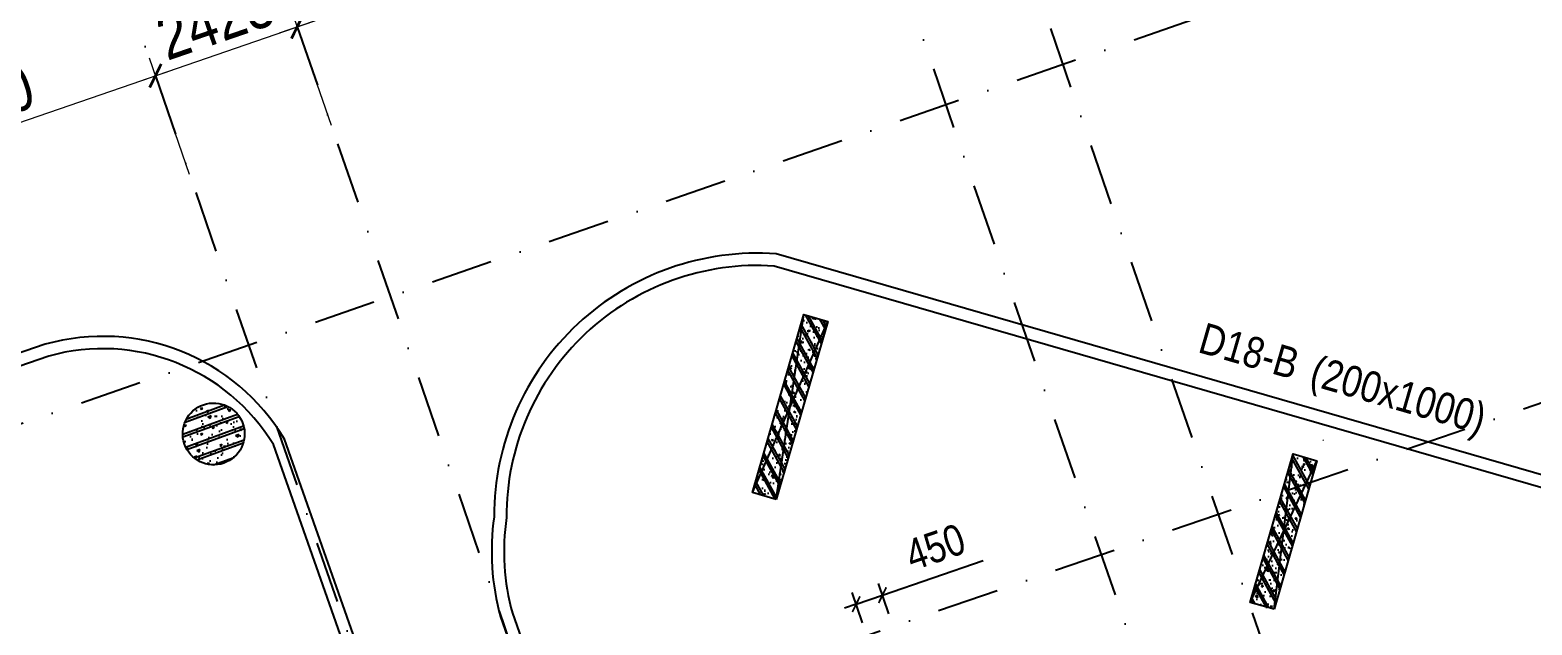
# Model space of a CAD drawing. Header units: millimetres. Extents: x -159515 to 1327256, y -225156 to 138737.
# Drawn here: x 66138 to 90417, y -142713 to -133087 of the extents above; entities that cross this region are included whole.
import ezdxf
from ezdxf.enums import TextEntityAlignment as Align

# ---------------------------------------------------------------- set-up
doc = ezdxf.new("R2010")
doc.units = ezdxf.units.MM
doc.header["$MEASUREMENT"] = 0
doc.linetypes.add('DASHDOT', pattern=[1, 0.5, -0.25, 0, -0.25])
doc.layers.add('ccu12-Tencaukien', color=9, linetype='Continuous', lineweight=15)
doc.layers.add('KT-Kich thuoc', color=159, linetype='Continuous', lineweight=18)
for name, color, linetype in [('ccu12-Text', 31, 'Continuous'), ('KC2-DIM', 251, 'Continuous'), ('KT-Luoi truc South Tower', 8, 'DASHDOT'), ('Xref_ST_MBDV Cot vach 30.7.2022|Xref_ST_MBDV Cot vach 30.7.2022|Xref_ST_MBDV Cot vach 30.7.2022|Xref_ST_MBDV Cot vach 30.7.2022|ccu12-Hatch', 250, 'Continuous'), ('Xref_ST_MBDV Cot vach 30.7.2022|Xref_ST_MBDV Cot vach 30.7.2022|Xref_ST_MBDV Cot vach 30.7.2022|Xref_ST_MBDV Cot vach 30.7.2022|KC-Betong', 6, 'Continuous')]:
    doc.layers.add(name, color=color, linetype=linetype)
doc.styles.add('Arial Narrow', font='ARIALN.TTF')
doc.dimstyles.new('ccu12-200', dxfattribs={"dimscale": 200, "dimtxt": 2.5, "dimasz": 1, "dimexe": 1, "dimexo": 2, "dimgap": 1, "dimtad": 1, "dimdec": 0, "dimrnd": 5, "dimdsep": 46, "dimtxsty": 'Arial Narrow', "dimblk": 'ARCHTICK', "dimcen": -1, "dimdle": 1, "dimclrd": 256, "dimclre": 256, "dimclrt": 3, "dimadec": 0, "dimazin": 2, "dimtfac": 0.1, "dimtdec": 0, "dimtmove": 0, "dimatfit": 1, "dimldrblk": 'ARCHTICK', "dimfxl": 1, "dimtvp": 0.833333, "dimtolj": 1, "dimtzin": 12, "dimarcsym": 0})
doc.dimstyles.new('CCU_1-300', dxfattribs={"dimscale": 300, "dimtxt": 2.5, "dimasz": 1, "dimexe": 1, "dimexo": 2, "dimgap": 0.5, "dimtad": 1, "dimdec": 0, "dimdsep": 46, "dimtxsty": 'Arial Narrow', "dimblk": 'ARCHTICK', "dimcen": -1, "dimdle": 1, "dimclrd": 256, "dimclre": 256, "dimclrt": 3, "dimadec": 0, "dimazin": 2, "dimtfac": 0.1, "dimtdec": 0, "dimtix": 1, "dimtmove": 2, "dimatfit": 1, "dimfxl": 1, "dimtvp": 0.833333, "dimtolj": 1, "dimtzin": 12, "dimarcsym": 0})

# ---------------------------------------------------------------- blocks, each defined once
blk = doc.blocks.new('_ArchTick')
at = {"color": 0, "const_width": 0.15}
blk.add_lwpolyline([(-0.5, -0.5), (0.5, 0.5)], dxfattribs=at)
blk = doc.blocks.new('*D442')
at = {"layer": 'Defpoints', "color": 0, "transparency": 16777216}
for p in [(-74037, 58259), (-73290, 56094), (-78772, 54201)]:
    blk.add_point(p, dxfattribs=at)
at = {"layer": 'KT-Kich thuoc', "lineweight": -2, "transparency": 16777216}
for p, q in [((-73486, 56661), (-74135, 58543)), ((-79803, 56269), (-73754, 58357)), ((-78968, 54768), (-79618, 56650))]:
    blk.add_line(p, q, dxfattribs=at)
for p, xscale, yscale, zscale, rotation in [((-74037, 58259), 300, 300, 300, 19.04713796427213), ((-79520, 56366), 300.0000000000001, 300.0000000000001, 300.0000000000001, 199.0471379642721)]:
    blk.add_blockref('_ArchTick', p, dxfattribs=dict(at, xscale=xscale, yscale=yscale, zscale=zscale, rotation=rotation))
at = {"layer": 'KT-Kich thuoc', "color": 3, "transparency": 16777216, "insert": (-76953, 57817), "char_height": 750, "attachment_point": 5, "rotation": 19.0471, "style": 'Arial Narrow'}
blk.add_mtext('\\A1;5800', dxfattribs=at)
blk = doc.blocks.new('*D443')
at = {"layer": 'Defpoints', "color": 0, "transparency": 16777216}
for p in [(-71745, 59051), (-70998, 56885), (-73290, 56094)]:
    blk.add_point(p, dxfattribs=at)
at = {"layer": 'KT-Kich thuoc', "lineweight": -2, "transparency": 16777216}
for p, q in [((-71193, 57452), (-71843, 59334)), ((-74321, 58161), (-71462, 59149)), ((-73486, 56661), (-74135, 58543))]:
    blk.add_line(p, q, dxfattribs=at)
for p, xscale, yscale, zscale, rotation in [((-71745, 59051), 300, 300, 300, 19.04713796427213), ((-74037, 58259), 300.0000000000001, 300.0000000000001, 300.0000000000001, 199.0471379642721)]:
    blk.add_blockref('_ArchTick', p, dxfattribs=dict(at, xscale=xscale, yscale=yscale, zscale=zscale, rotation=rotation))
at = {"layer": 'KT-Kich thuoc', "color": 3, "transparency": 16777216, "insert": (-73065, 59159), "char_height": 750, "attachment_point": 5, "rotation": 19.0471, "style": 'Arial Narrow'}
blk.add_mtext('\\A1;2425', dxfattribs=at)
blk = doc.blocks.new('*D444')
at = {"layer": 'Defpoints', "color": 0, "transparency": 16777216}
for p in [(-62765, 62151), (-62018, 59985), (-70998, 56885)]:
    blk.add_point(p, dxfattribs=at)
at = {"layer": 'KT-Kich thuoc', "lineweight": -2, "transparency": 16777216}
for p, q in [((-62214, 60553), (-62863, 62435)), ((-72029, 58953), (-62482, 62249)), ((-71193, 57452), (-71843, 59334))]:
    blk.add_line(p, q, dxfattribs=at)
for p, xscale, yscale, zscale, rotation in [((-62765, 62151), 300, 300, 300, 19.04713796427213), ((-71745, 59051), 300.0000000000001, 300.0000000000001, 300.0000000000001, 199.0471379642721)]:
    blk.add_blockref('_ArchTick', p, dxfattribs=dict(at, xscale=xscale, yscale=yscale, zscale=zscale, rotation=rotation))
at = {"layer": 'KT-Kich thuoc', "color": 3, "transparency": 16777216, "insert": (-67429, 61105), "char_height": 750, "attachment_point": 5, "rotation": 19.0471, "style": 'Arial Narrow'}
blk.add_mtext('\\A1;9500', dxfattribs=at)
blk = doc.blocks.new('*D832')
at = {"layer": 'Defpoints', "color": 0, "transparency": 16777216}
for p in [(79918, -142231), (80152, -142909), (79727, -143056)]:
    blk.add_point(p, dxfattribs=at)
at = {"layer": 'KC2-DIM', "lineweight": -2, "transparency": 16777216}
for p, q in [((79918, -142231), (81545, -141669)), ((79596, -142678), (79428, -142188)), ((79493, -142377), (79918, -142231)), ((80022, -142531), (79853, -142042)), ((79493, -142377), (79304, -142443))]:
    blk.add_line(p, q, dxfattribs=at)
at = {"layer": 'KC2-DIM', "lineweight": -2, "transparency": 16777216, "xscale": 200, "yscale": 200, "zscale": 200}
for p, rotation in [((79493, -142377), 19.04713795400918), ((79918, -142231), 199.0471379540092)]:
    blk.add_blockref('_ArchTick', p, dxfattribs=dict(at, rotation=rotation))
at = {"layer": 'KC2-DIM', "color": 3, "transparency": 16777216, "insert": (80772, -141454), "char_height": 500, "attachment_point": 5, "rotation": 19.0471, "style": 'Arial Narrow'}
blk.add_mtext('\\A1;450', dxfattribs=at)
blk = doc.blocks.new('*U192')
at = {"layer": 'ccu12-Tencaukien', "color": 8, "ltscale": 10000}
blk.add_line((361, -155), (354, -155), dxfattribs=at)
at = {"layer": 'ccu12-Text', "color": 2, "style": 'Arial Narrow', "width": 0.8}
blk.add_attdef('SH', text='', height=300, dxfattribs=at).set_placement((276, 6), align=Align.BOTTOM_RIGHT)
at = {"layer": 'ccu12-Text', "color": 31, "style": 'Arial Narrow', "width": 0.8}
for tag, p in [('(', (508, -75)), ('KT', (633, -75)), (')', (963, -75))]:
    blk.add_attdef(tag, text='', height=250, dxfattribs=at).set_placement(p, align=Align.BOTTOM_LEFT)
blk = doc.blocks.new('*U44')
h = blk.add_hatch()
h.set_pattern_fill('VATLIEU04', color=250, scale=40, style=0, pattern_type=2)
h.set_pattern_definition([(50, (-550, 2550), (286.904, -25.1), [30, -330]), (355, (-550, 2550), (-55.5, 300.877), [24, -264]), (100.451, (-526.1, 2547.9), (231.404, 275.776), [25.496, -280.457]), (46.184, (-550, 2630), (426.896, -66.208), [45, -495]), (96.636, (-514.43, 2624.5), (373.865, 389.647), [38.244, -420.685]), (351.184, (-550, 2630), (373.865, 389.65), [36, -396]), (21, (-510, 2610), (238.763, -161.048), [30, -330]), (326, (-510, 2610), (97.326, 290.06), [24, -264]), (71.451, (-490.1, 2596.58), (336.09, 129.012), [25.496, -280.457]), (37.5, (-550, 2550), (4.864, 133.1575), [0, -260.8, 0, -268, 0, -265]), (7.5, (-550, 2550), (105.228, 157.765), [0, -152.8, 0, -254.8, 0, -101]), (327.5, (-639.2, 2550), (213.529, -9.022), [0, -100, 0, -312, 0, -414]), (317.5, (-679.2, 2550), (233.274, 40.042), [0, -130, 0, -207.2, 0, -294]), (45, (-550, 2550), (-120.208, 120.208), []), (45, (-550, 2599), (-120.208, 120.208), [])])
h.paths.add_polyline_path([(-475, -475), (-75, -475), (-75, 2025), (-475, 2025)])
at = {"color": 6, "ltscale": 0.25}
blk.add_lwpolyline([(-475, -475), (-75, -475), (-75, 2025), (-475, 2025)], close=True, dxfattribs=at)
at = {"layer": 'Defpoints', "linetype": 'ByBlock', "ltscale": 30}
for p, q in [((-75, -475), (-475, 2025)), ((-475, -475), (-75, 2025))]:
    blk.add_line(p, q, dxfattribs=at)
blk = doc.blocks.new('*U47')
h = blk.add_hatch()
h.set_pattern_fill('VATLIEU04', color=250, scale=40, style=0, pattern_type=2)
h.set_pattern_definition([(50, (-550, 3050), (286.904, -25.101), [30, -330]), (355, (-550, 3050), (-55.5, 300.877), [24, -264]), (100.451, (-526.1, 3047.9), (231.404, 275.776), [25.496, -280.457]), (46.184, (-550, 3130), (426.896, -66.208), [45, -495]), (96.636, (-514.43, 3124.5), (373.865, 389.647), [38.244, -420.685]), (351.184, (-550, 3130), (373.865, 389.65), [36, -396]), (21, (-510, 3110), (238.763, -161.048), [30, -330]), (326, (-510, 3110), (97.326, 290.06), [24, -264]), (71.451, (-490.1, 3096.58), (336.09, 129.012), [25.496, -280.457]), (37.5, (-550, 3050), (4.864, 133.1575), [0, -260.8, 0, -268, 0, -265]), (7.5, (-550, 3050), (105.228, 157.7647), [0, -152.8, 0, -254.8, 0, -101]), (327.5, (-639.2, 3050), (213.529, -9.022), [0, -100, 0, -312, 0, -414]), (317.5, (-679.2, 3050), (233.274, 40.042), [0, -130, 0, -207.2, 0, -294]), (45, (-550, 3050), (-120.208, 120.208), []), (45, (-550, 3099), (-120.208, 120.208), [])])
h.paths.add_polyline_path([(-475, -475), (-75, -475), (-75, 2525), (-475, 2525)])
at = {"color": 6, "ltscale": 0.25}
blk.add_lwpolyline([(-475, -475), (-75, -475), (-75, 2525), (-475, 2525)], close=True, dxfattribs=at)
at = {"layer": 'Defpoints', "linetype": 'ByBlock', "ltscale": 30}
for p, q in [((-75, -475), (-475, 2525)), ((-475, -475), (-75, 2525))]:
    blk.add_line(p, q, dxfattribs=at)
blk = doc.blocks.new('MBC-T8')
at = {"layer": 'Xref_ST_MBDV Cot vach 30.7.2022|Xref_ST_MBDV Cot vach 30.7.2022|Xref_ST_MBDV Cot vach 30.7.2022|Xref_ST_MBDV Cot vach 30.7.2022|ccu12-Hatch', "ltscale": 0.5}
h = blk.add_hatch(dxfattribs=at)
h.set_pattern_fill('VATLIEU04', color=256, scale=50, angle=335, pattern_type=2)
h.set_pattern_definition([(25, (97890.96, -4410.9), (311.76915, -180), [37.5, -412.5]), (330, (97890.96, -4410.9), (96.0694, 370.1782), [30, -330]), (75.4514, (97916.94, -4425.9), (407.83865, 190.1779), [31.8701, -350.57106]), (21.1842, (97933.22, -4320.3), (448.6488, -300.5234), [56.25, -618.75]), (71.6356, (97970.6, -4345.3), (629.386, 243.9225), [47.8051, -525.8565]), (326.1842, (97933.2, -4320.3), (629.3859, 243.923), [45, -495]), (356, (97967.97, -4364.07), (185.4137, -308.5802), [37.5, -412.5]), (301, (97967.97, -4364.07), (263.4901, 277.1898), [30, -330]), (46.4514, (97983.42, -4389.8), (448.9038, -31.3908), [31.8701, -350.57106]), (12.5, (97890.96, -4410.91), (75.8538, 148.28266), [0, -326, 0, -335, 0, -331.25]), (342.5, (97890.96, -4410.91), (202.55378, 123.1402), [0, -191, 0, -318.5, 0, -126.25]), (302.5, (97789.91, -4363.79), (237.13767, -123.02238), [0, -125, 0, -390, 0, -517.5]), (292.5, (97744.6, -4342.66), (285.42618, -77.8696), [0, -162.5, 0, -259, 0, -367.5]), (20, (97890.96, -4410.91), (-72.67928, 199.68468), []), (20, (97916.85, -4355.4), (-72.67928, 199.68468), [])])
edge = h.paths.add_edge_path()
edge.add_ellipse((-48123, 34994), major_axis=(-163, 473), ratio=1, start_angle=0, end_angle=360)
at = {"layer": 'Xref_ST_MBDV Cot vach 30.7.2022|Xref_ST_MBDV Cot vach 30.7.2022|Xref_ST_MBDV Cot vach 30.7.2022|Xref_ST_MBDV Cot vach 30.7.2022|KC-Betong', "ltscale": 0.5}
blk.add_ellipse((-48123, 34994, 0), major_axis=(-163, 473), ratio=1, dxfattribs=at)
at = {"layer": 'Xref_ST_MBDV Cot vach 30.7.2022|Xref_ST_MBDV Cot vach 30.7.2022|Xref_ST_MBDV Cot vach 30.7.2022|Xref_ST_MBDV Cot vach 30.7.2022|KC-Betong', "linetype": 'ByBlock', "xscale": -1, "rotation": 343.8836854960887}
for name, p in [('*U47', (-39353, 34521, 0)), ('*U44', (-31306, 32746, 0))]:
    blk.add_blockref(name, p, dxfattribs=at)
blk = doc.blocks.new('MBCV-T8')
blk.add_blockref('MBC-T8', (30901, -15834, 0))
blk = doc.blocks.new('Asix South Tower')
at = {"layer": 'KT-Luoi truc South Tower', "ltscale": 2000}
for p, q in [((-61527.4, 64693.7), (-45306.5, 17710.6)), ((-63417.9, 64041.1), (-47197, 17057.9)), ((-45928.1, 63080), (-113358.3, 39799.9)), ((-72397.8, 60940.8), (-54232.5, 8325.6)), ((-74690, 60149.4), (-64788, 31468.5)), ((-43415.2, 55801.6), (-67725.7, 47408.4))]:
    blk.add_line(p, q, dxfattribs=at)
at = {"layer": 'KT-Kich thuoc'}
for base, p1, p2, picture, middle in [((-62765.3, 62150.9), (-70997.6, 56885.2), (-62017.7, 59985.5), '*D444', (-67429.2, 61104.5)), ((-71745.2, 59050.6), (-73289.8, 56093.8), (-70997.6, 56885.2), '*D443', (-73065.2, 59158.7)), ((-74037.4, 58259.3), (-78772.3, 54201), (-73289.8, 56093.8), '*D442', (-76952.6, 57816.6))]:
    dim = blk.add_linear_dim(base=base, p1=p1, p2=p2, angle=19.04714, dimstyle='CCU_1-300', dxfattribs=at)
    dim.commit()
    dim.dimension.update_dxf_attribs({"geometry": picture, "text_midpoint": middle})

msp = doc.modelspace()

# ---------------------------------------------------------------- linework, layer by layer
for points in [[(105329.3, -163916.1), (102193.5, -163916.1), (102203.7, -162242.6, 0.0851587), (101913.3, -160478.2), (100178.7, -155463.7), (96051, -143533.1, 0.2604673), (93260, -141058.6), (78201.2, -136707.4, 0.435644), (73640, -140961.8, 0.1024814), (73743.9, -142582.8), (75049.7, -146310.2), (75041.2, -146313.2)], [(105329.3, -164116.1), (101992.3, -164116.1), (102003.7, -162241.4, 0.0851587), (101724.3, -160543.6), (99989.7, -155529.1), (95862.1, -143598.8, 0.260924), (93210.9, -141252.6), (78166.2, -136905.5, 0.4351578), (73840, -140975.8, 0.1029732), (73935, -142523.3), (75304.9, -146433.7), (75106.5, -146502.2)], [(72843.9, -147071.8), (72843, -147072.1), (70254.3, -139708.4, 0.3383369), (66380.9, -138172.2), (36945.1, -148327.3, 0.4594567), (34905, -153476.7), (43673.7, -167803.1, 0.2796886), (48639.9, -168834.4), (71357.3, -160996.7, 0.2042795), (71423.6, -160875.6), (71647.4, -159845.8, -0.2754116), (72375.3, -159045.2), (76787.7, -157527.4, -0.4141945), (77948.7, -158091.9), (86278, -182182.6, 0.3197537), (91098, -185616.1), (136235.4, -185616.1, 0.3653099), (141201.3, -181305.4, 0.1024343), (141192.4, -179683.5), (138751.2, -168212.8, 0.1326112), (137284.9, -165414.2, 0.0664995), (136153.7, -164499.8, 0.1376153), (134073.1, -163916.1), (108429.4, -163916.1)], [(72909.2, -147260.8), (72720.3, -147326.1), (70072.5, -139794.2, 0.3361243), (66440.6, -138363.1), (37010.4, -148516.3, 0.186797), (35107.7, -150124, 0.186797)]]:
    msp.add_lwpolyline(points, format="xyb")

# ---------------------------------------------------------------- block references
msp.add_blockref('MBCV-T8', (86328.4, -158782.3, 0))
at = {"layer": 'ccu12-Tencaukien', "extrusion": (1.49553e-07, -1.06322e-06, 1)}
ref = msp.add_blockref('*U192', (86689.7, -139111.2, 0.2), dxfattribs=dict(at, xscale=1.815893337873055, yscale=1.815893337873055, zscale=1.815893337873055, rotation=323.4206192105505))
ref.add_attrib('KT', '(200x1000)', dxfattribs={"color": 31, "extrusion": (1.49553e-07, -1.06322e-06, 1), "height": 500, "rotation": 343.88369, "style": 'Arial Narrow'}).set_placement((86758, -138968.1, 0.2), align=Align.BOTTOM_LEFT)
ref.add_attrib('SH', 'D18-B', dxfattribs={"color": 2, "extrusion": (1.49553e-07, -1.06322e-06, 1), "height": 500, "rotation": 343.88369, "style": 'Arial Narrow'}).set_placement((86515.6, -138888.8, 0.2), align=Align.BOTTOM_RIGHT)
at = {"layer": 'KT-Kich thuoc'}
msp.add_blockref('Asix South Tower', (142202.4, -192086.3), dxfattribs=at)

# ---------------------------------------------------------------- dimensions: what is measured, and where the dimension line sits
at = {"layer": 'KC2-DIM'}
dim = msp.add_aligned_dim(p1=(79727, -143055.6), p2=(80152.4, -142908.8), distance=717.5, dimstyle='ccu12-200', override={"dimzin": 0}, dxfattribs=at)
dim.commit()
dim.dimension.update_dxf_attribs({"geometry": '*D832', "text_midpoint": (80772, -141454.2)})

doc.saveas('drawing.dxf')
